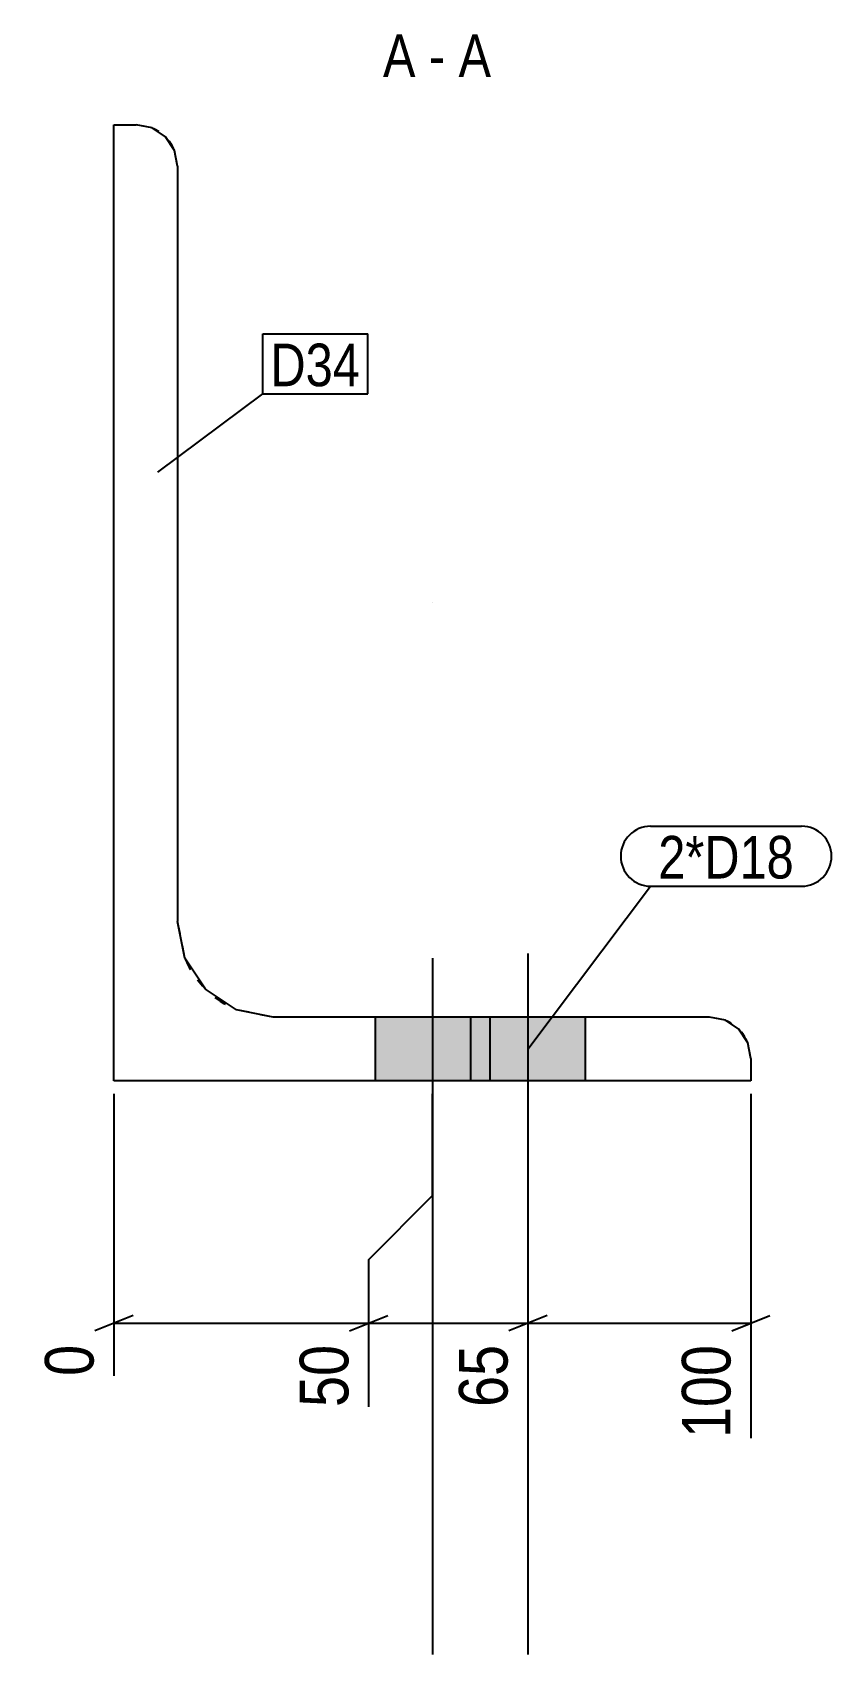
# Model space of a CAD drawing. Header units: millimetres. Extents: x 10 to 11090, y -28 to 338.
# Drawn here: x 10964.4 to 11089.8, y -28 to 226.5 of the extents above; entities that cross this region are included whole.
import ezdxf

# ---------------------------------------------------------------- set-up
doc = ezdxf.new("R2010")
doc.units = ezdxf.units.MM
doc.linetypes.add('DXK_LINE_DOT2', pattern=[3.9198, 1.9599, -1.9599])
doc.linetypes.add('DXK_LINE_DOT3', pattern=[5.9187, 2.979, -0.9799, 0.9799, -0.9799])
for name, color, linetype in [('MÅLSÆTNING', 7, 'Continuous'), ('STÅL', 7, 'Continuous'), ('TEKST', 7, 'Continuous')]:
    doc.layers.add(name, color=color, linetype=linetype)
doc.styles.add('Arial Narrow', font='ARIALN.TTF', dxfattribs={"height": 0.2})

msp = doc.modelspace()

# ---------------------------------------------------------------- hatches: boundary and pattern name
at = {"layer": 'STÅL', "linetype": 'Continuous'}
for points in [[(11018.16, 62.03), (11036.16, 62.03), (11036.16, 72.03), (11018.16, 72.03)], [(11033.16, 62.03), (11051.16, 62.03), (11051.16, 72.03), (11033.16, 72.03)]]:
    msp.add_hatch(color=96, dxfattribs=at).paths.add_polyline_path(points)

# ---------------------------------------------------------------- linework, layer by layer
at = {"layer": 'MÅLSÆTNING', "color": 7, "linetype": 'Continuous'}
for p, q in [((10977.16, 60.03), (10977.16, 15.75)), ((11027.16, 44.03), (11027.16, 60.03)), ((11027.16, 44.03), (11027.16, 60.03)), ((11042.16, 60.03), (11042.16, 10.88)), ((11042.16, 60.03), (11042.16, 10.88)), ((11077.16, 60.03), (11077.16, 6)), ((11017.16, 34.03), (11027.16, 44.03)), ((11017.16, 34.03), (11027.16, 44.03)), ((11017.16, 10.88), (11017.16, 34.03)), ((11017.16, 10.88), (11017.16, 34.03)), ((10980.16, 25.23), (10974.16, 22.83)), ((10977.16, 24.03), (11017.16, 24.03)), ((11014.16, 22.83), (11020.16, 25.23)), ((11014.16, 22.83), (11020.16, 25.23)), ((11017.16, 24.03), (11042.16, 24.03)), ((11045.16, 25.23), (11039.16, 22.83)), ((11042.16, 24.03), (11077.16, 24.03)), ((11074.16, 22.83), (11080.16, 25.23))]:
    msp.add_line(p, q, dxfattribs=at)
at = {"layer": 'STÅL', "color": 2, "linetype": 'Continuous'}
for p, q in [((10977.16, 62.03), (10977.16, 212.03)), ((10977.16, 212.03), (10980.66, 212.03)), ((10983.15, 211.54), (10980.66, 212.03)), ((10985.25, 210.13), (10983.15, 211.54)), ((10986.66, 208.02), (10985.25, 210.13)), ((10987.16, 205.53), (10986.66, 208.02)), ((10987.16, 205.53), (10987.16, 87.03)), ((10988.3, 81.29), (10987.16, 87.03)), ((10991.55, 76.43), (10988.3, 81.29)), ((10996.42, 73.17), (10991.55, 76.43)), ((11002.16, 72.03), (10996.42, 73.17)), ((11070.66, 72.03), (11002.16, 72.03)), ((11073.15, 71.54), (11070.66, 72.03)), ((11075.25, 70.13), (11073.15, 71.54)), ((11076.66, 68.02), (11075.25, 70.13)), ((11077.16, 65.53), (11076.66, 68.02)), ((11077.16, 65.53), (11077.16, 62.03)), ((11077.16, 62.03), (10977.16, 62.03))]:
    msp.add_line(p, q, dxfattribs=at)
at = {"layer": 'STÅL', "color": 7, "linetype": 'DXK_LINE_DOT2'}
for p, q in [((10983.15, 211.54), (10980.66, 212.03)), ((10987.16, 205.53), (10986.66, 208.02)), ((10988.3, 81.29), (10987.16, 87.03)), ((11002.16, 72.03), (10996.42, 73.17)), ((11073.15, 71.54), (11070.66, 72.03)), ((11077.16, 65.53), (11076.66, 68.02))]:
    msp.add_line(p, q, dxfattribs=at)
at = {"layer": 'STÅL', "color": 7, "linetype": 'DXK_LINE_DOT3'}
msp.add_line((11027.16, 137.03), (11027.16, 137.03), dxfattribs=at)
at = {"layer": 'STÅL', "color": 96, "linetype": 'Continuous'}
for p, q in [((11042.16, 82.03), (11042.16, -27.97)), ((11027.16, 81.27), (11027.16, -27.97)), ((11018.16, 72.03), (11018.16, 62.03)), ((11033.16, 72.03), (11033.16, 62.03)), ((11036.16, 72.03), (11036.16, 62.03)), ((11051.16, 72.03), (11051.16, 62.03))]:
    msp.add_line(p, q, dxfattribs=at)
at = {"layer": 'STÅL', "color": 7, "linetype": 'DXK_LINE_DOT2'}
for centre, radius, start, end in [((10980.66, 205.53), 6.5, 22.5, 67.5), ((11002.16, 87.03), 15, 202.5, 247.5), ((11070.66, 65.53), 6.5, 22.5, 67.5)]:
    msp.add_arc(centre, radius, start, end, dxfattribs=at)

# ---------------------------------------------------------------- wipeouts: each hides what was drawn before it
at = {"color": 0, "linetype": 'Continuous'}
for points in [[(11024.51, 219.53), (11024.51, 226.53), (11019.4, 226.53), (11019.4, 219.53)], [(11029.16, 219.53), (11029.16, 226.53), (11026.61, 226.53), (11026.61, 219.53)], [(11036.38, 219.53), (11036.38, 226.53), (11031.26, 226.53), (11031.26, 219.53)]]:
    msp.add_wipeout(points, dxfattribs=at).dxf.layer = 'TEKST'
at = {"color": 0}
for points in [[(11015.8, 171.03), (11015.8, 178.03), (11001.73, 178.03), (11001.73, 171.03)], [(11083.93, 93.79), (11083.93, 100.79), (11062.62, 100.79), (11062.62, 93.79)]]:
    msp.add_wipeout(points, dxfattribs=at).dxf.layer = 'TEKST'

# ---------------------------------------------------------------- next in the draw order: texts
at = {"layer": 'TEKST', "color": 3, "linetype": 'Continuous', "style": 'Arial Narrow'}
for s, p in [('A', (11019.4, 219.53)), ('A', (11031.26, 219.53)), ('-', (11026.61, 219.53))]:
    msp.add_text(s, height=6.68, dxfattribs=at).set_placement(p)

# ---------------------------------------------------------------- next in the draw order: wipeouts: each hides what was drawn before it
at = {"color": 0, "linetype": 'Continuous'}
for points in [[(10975.56, 22.22), (10964.36, 22.22), (10964.36, 14.15), (10975.56, 14.15)], [(11015.56, 22.22), (11004.36, 22.22), (11004.36, 9.27), (11015.56, 9.27)], [(11040.56, 22.22), (11029.36, 22.22), (11029.36, 9.27), (11040.56, 9.27)], [(11075.56, 22.22), (11064.36, 22.22), (11064.36, 4.4), (11075.56, 4.4)]]:
    msp.add_wipeout(points, dxfattribs=at).dxf.layer = 'MÅLSÆTNING'
at = {"color": 0}
for points in [[(11015.8, 171.03), (11015.8, 178.03), (11001.73, 178.03), (11001.73, 171.03)], [(11083.93, 93.79), (11083.93, 100.79), (11062.62, 100.79), (11062.62, 93.79)]]:
    msp.add_wipeout(points, dxfattribs=at).dxf.layer = 'TEKST'

# ---------------------------------------------------------------- next in the draw order: linework, layer by layer
at = {"layer": 'MÅLSÆTNING', "color": 7, "linetype": 'Continuous'}
msp.add_line((11045.16, 25.23), (11039.16, 22.83), dxfattribs=at)
at = {"layer": 'TEKST', "color": 7, "linetype": 'Continuous'}
for p, q in [((11000.53, 179.23), (11017, 179.23)), ((11000.53, 169.83), (11000.53, 179.23)), ((11017, 169.83), (11017, 179.23)), ((10984.05, 157.56), (11000.53, 169.83)), ((11000.53, 169.83), (11017, 169.83)), ((11061.42, 101.99), (11085.13, 101.99)), ((11042.16, 67.03), (11061.42, 92.59)), ((11061.42, 92.59), (11085.13, 92.59))]:
    msp.add_line(p, q, dxfattribs=at)
for centre, start, end in [((11061.42, 97.29), 90, 270), ((11085.13, 97.29), 270, 90)]:
    msp.add_arc(centre, 4.7, start, end, dxfattribs=at)

# ---------------------------------------------------------------- next in the draw order: texts
at = {"layer": 'MÅLSÆTNING', "color": 3, "linetype": 'Continuous', "style": 'Arial Narrow'}
for s, height, p in [('0', 7.64, (10973.96, 15.75)), ('50', 7.635, (11013.96, 10.88)), ('65', 7.635, (11038.96, 10.88)), ('100', 7.635, (11073.96, 6))]:
    msp.add_text(s, height=height, rotation=90.0002, dxfattribs=at).set_placement(p)
at = {"layer": 'TEKST', "color": 3, "style": 'Arial Narrow'}
for s, p in [('D34', (11001.73, 171.03)), ('2*D18', (11062.62, 93.79))]:
    msp.add_text(s, height=6.681, dxfattribs=at).set_placement(p)

doc.saveas('drawing.dxf')
